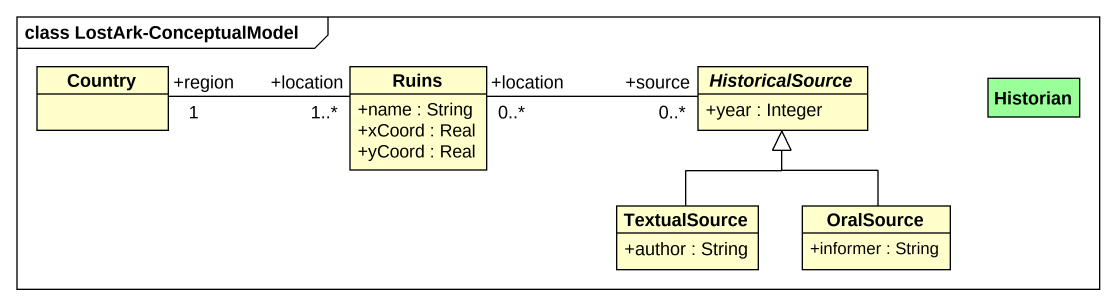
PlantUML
@startuml
mainframe class LostArk-ConceptualModel
hide circle
hide empty members
skinparam classAttributeIconSize 0
class Country
class Ruins {
  +name : String
  +xCoord : Real
  +yCoord : Real
}
abstract class HistoricalSource {
  +year : Integer
}
class Historian #99FF99
class TextualSource {
  +author : String
}
class OralSource {
  +informer : String
}
Country "+region\n1" -right- "+location\n1..*" Ruins
Ruins "+location\n0..*" -right- "+source\n0..*" HistoricalSource
TextualSource -up-|> HistoricalSource
OralSource -up-|> HistoricalSource
@enduml
